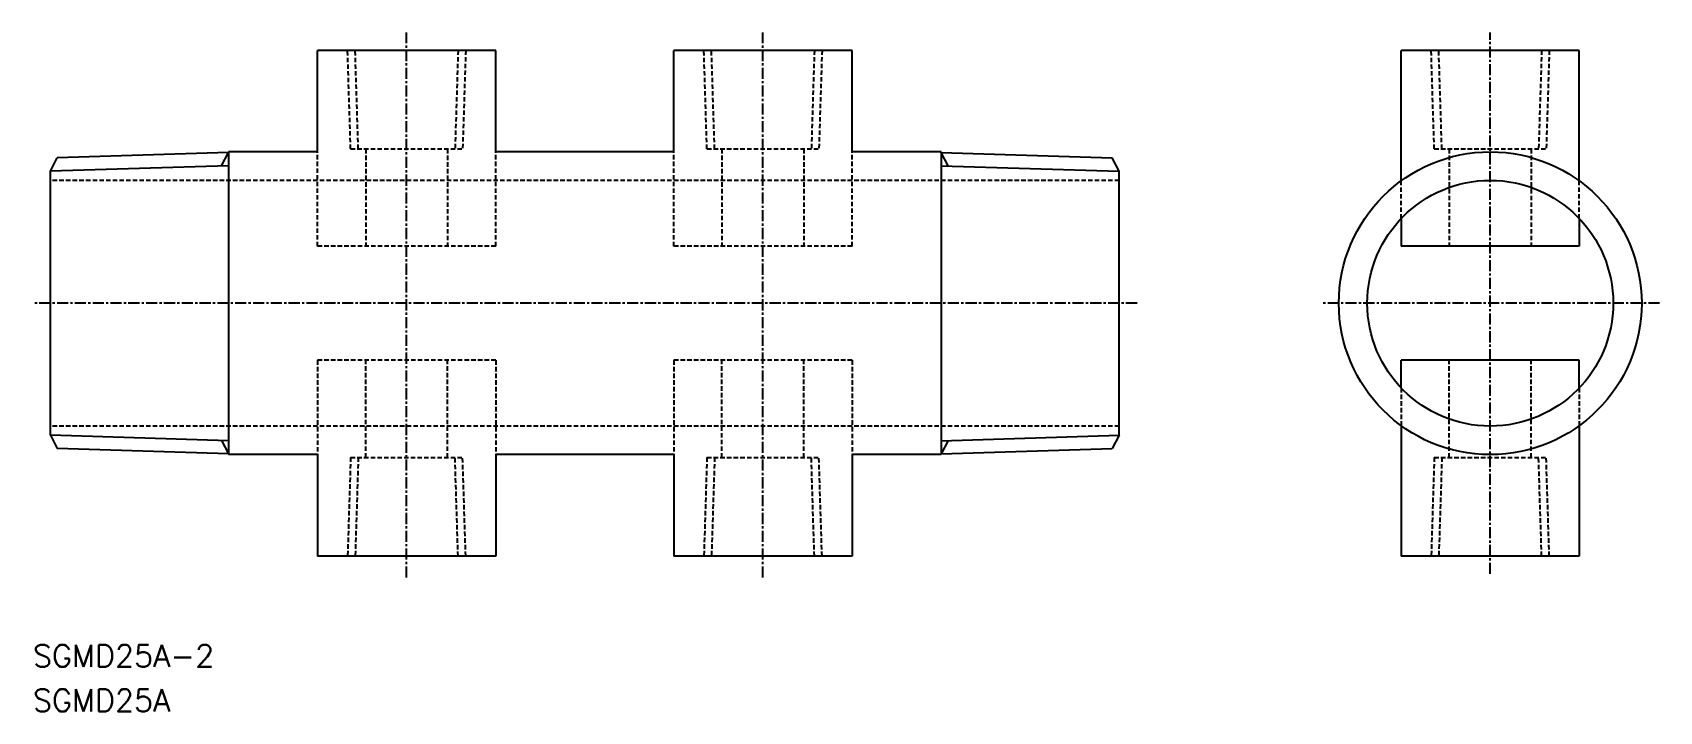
# Model space of a CAD drawing. Extents: x 60 to 243, y 65 to 141.
import ezdxf
from ezdxf.enums import TextEntityAlignment as Align

# ---------------------------------------------------------------- set-up
doc = ezdxf.new("R2010")
doc.units = 0
doc.linetypes.add('CENTER', pattern=[2, 1.25, -0.25, 0.25, -0.25])
doc.linetypes.add('DASHED', pattern=[0.75, 0.5, -0.25])
doc.layers.get('0').update_dxf_attribs({"linetype": 'CONTINUOUS'})
doc.layers.add('CENTER', color=1, linetype='CENTER')
doc.styles.get("Standard").update_dxf_attribs({"font": 'txt.shx', "bigfont": 'extfont.shx'})

msp = doc.modelspace()

# ---------------------------------------------------------------- linework, layer by layer
for p, q in [((112.28, 139.27), (92.28, 139.27)), ((92.28, 127.87), (92.28, 139.27)), ((112.28, 127.87), (112.28, 139.27)), ((132.28, 127.87), (132.28, 139.27)), ((152.28, 139.27), (132.28, 139.27)), ((152.28, 127.87), (152.28, 139.27)), ((233.93, 139.27), (213.93, 139.27)), ((213.93, 124.62), (213.93, 139.27)), ((233.93, 124.62), (233.93, 139.27)), ((92.28, 127.87), (82.28, 127.87)), ((82.28, 127.87), (82.28, 93.87)), ((132.28, 127.87), (112.28, 127.87)), ((162.28, 127.87), (152.28, 127.87)), ((162.28, 127.87), (162.28, 93.87)), ((62.28, 125.69), (63.06, 127.2)), ((82.28, 127.8), (63.06, 127.2)), ((162.28, 127.8), (181.5, 127.2)), ((182.28, 125.69), (181.5, 127.2)), ((62.28, 96.05), (62.28, 125.69)), ((182.28, 96.05), (182.28, 125.69)), ((213.93, 97.13), (213.93, 82.47)), ((233.93, 97.13), (233.93, 82.47)), ((62.28, 96.05), (63.06, 94.55)), ((182.28, 96.05), (181.5, 94.55)), ((82.28, 93.95), (63.06, 94.55)), ((92.28, 93.87), (82.28, 93.87)), ((92.28, 93.87), (92.28, 82.47)), ((112.28, 93.87), (112.28, 82.47)), ((132.28, 93.87), (112.28, 93.87)), ((132.28, 93.87), (132.28, 82.47)), ((162.28, 93.87), (152.28, 93.87)), ((152.28, 93.87), (152.28, 82.47)), ((162.28, 93.95), (181.5, 94.55)), ((112.28, 82.47), (92.28, 82.47)), ((152.28, 82.47), (132.28, 82.47)), ((233.93, 82.47), (213.93, 82.47))]:
    msp.add_line(p, q)
at = {"color": 3, "linetype": 'DASHED'}
for p, q in [((95.99, 128.2), (95.65, 139.27)), ((96.85, 128.2), (96.5, 139.27)), ((108.05, 139.27), (107.71, 128.2)), ((108.91, 139.27), (108.56, 128.2)), ((135.99, 128.2), (135.65, 139.27)), ((136.85, 128.2), (136.5, 139.27)), ((148.05, 139.27), (147.71, 128.2)), ((148.91, 139.27), (148.56, 128.2)), ((217.64, 128.2), (217.3, 139.27)), ((218.5, 128.2), (218.15, 139.27)), ((229.7, 139.27), (229.36, 128.2)), ((230.56, 139.27), (230.21, 128.2)), ((92.28, 117.27), (92.28, 127.87)), ((95.99, 128.2), (108.56, 128.2)), ((97.68, 128.2), (97.68, 117.27)), ((106.88, 128.2), (106.88, 117.27)), ((112.28, 117.27), (112.28, 127.87)), ((132.28, 117.27), (132.28, 127.87)), ((135.99, 128.2), (148.56, 128.2)), ((137.68, 128.2), (137.68, 117.27)), ((146.88, 128.2), (146.88, 117.27)), ((152.28, 117.27), (152.28, 127.87)), ((217.64, 128.2), (230.21, 128.2)), ((219.33, 128.2), (219.33, 117.27)), ((228.53, 128.2), (228.53, 117.27)), ((182.28, 124.67), (62.28, 124.67)), ((213.93, 120.38), (213.93, 124.62)), ((233.93, 120.38), (233.93, 124.62)), ((112.28, 117.27), (92.28, 117.27)), ((152.28, 117.27), (132.28, 117.27)), ((112.28, 104.47), (92.28, 104.47)), ((92.28, 104.47), (92.28, 93.87)), ((97.68, 93.54), (97.68, 104.47)), ((106.88, 93.54), (106.88, 104.47)), ((112.28, 104.47), (112.28, 93.87)), ((132.28, 104.47), (132.28, 93.87)), ((152.28, 104.47), (132.28, 104.47)), ((137.68, 93.54), (137.68, 104.47)), ((146.88, 93.54), (146.88, 104.47)), ((152.28, 104.47), (152.28, 93.87)), ((219.33, 93.54), (219.33, 104.47)), ((228.53, 93.54), (228.53, 104.47)), ((213.93, 101.36), (213.93, 97.13)), ((233.93, 101.36), (233.93, 97.13)), ((182.28, 97.07), (62.28, 97.07)), ((95.99, 93.54), (95.65, 82.47)), ((95.99, 93.54), (108.56, 93.54)), ((96.85, 93.54), (96.5, 82.47)), ((108.05, 82.47), (107.71, 93.54)), ((108.91, 82.47), (108.56, 93.54)), ((135.99, 93.54), (135.65, 82.47)), ((135.99, 93.54), (148.56, 93.54)), ((136.85, 93.54), (136.5, 82.47)), ((148.05, 82.47), (147.71, 93.54)), ((148.91, 82.47), (148.56, 93.54)), ((217.64, 93.54), (217.3, 82.47)), ((217.64, 93.54), (230.21, 93.54)), ((218.5, 93.54), (218.15, 82.47)), ((229.7, 82.47), (229.36, 93.54)), ((230.56, 82.47), (230.21, 93.54))]:
    msp.add_line(p, q, dxfattribs=at)
at = {"color": 3}
for p, q in [((82.28, 126.32), (62.28, 125.69)), ((81.5, 126.29), (82.28, 127.8)), ((163.06, 126.29), (162.28, 127.8)), ((162.28, 126.32), (182.28, 125.69)), ((82.28, 95.43), (62.28, 96.05)), ((81.5, 95.45), (82.28, 93.95)), ((162.28, 95.43), (182.28, 96.05)), ((163.06, 95.45), (162.28, 93.95))]:
    msp.add_line(p, q, dxfattribs=at)
at = {"color": 7, "linetype": 'CONTINUOUS'}
for p, q in [((213.93, 120.38), (213.93, 117.27)), ((233.93, 120.38), (233.93, 117.27)), ((233.93, 117.27), (213.93, 117.27)), ((213.93, 101.36), (213.93, 104.47)), ((233.93, 104.47), (213.93, 104.47)), ((233.93, 101.36), (233.93, 104.47))]:
    msp.add_line(p, q, dxfattribs=at)
msp.add_circle((223.93, 110.87), 17)
msp.add_circle((223.93, 110.87), 13.8, dxfattribs=at)
at = {"layer": 'CENTER', "linetype": 'CENTER'}
for p, q in [((102.28, 80.07), (102.28, 141.27)), ((142.28, 80.07), (142.28, 141.27)), ((223.93, 80.47), (223.93, 141.27)), ((184.28, 110.87), (60.28, 110.87)), ((242.93, 110.87), (204.93, 110.87))]:
    msp.add_line(p, q, dxfattribs=at)

# ---------------------------------------------------------------- texts
at = {"color": 7, "linetype": 'CONTINUOUS'}
for s, p in [('SGMD25A-2', (60.32, 71.27)), ('SGMD25A', (60.32, 66.27))]:
    msp.add_text(s, height=2.5, dxfattribs=at).set_placement(p, align=Align.MIDDLE_LEFT)

doc.saveas('drawing.dxf')
